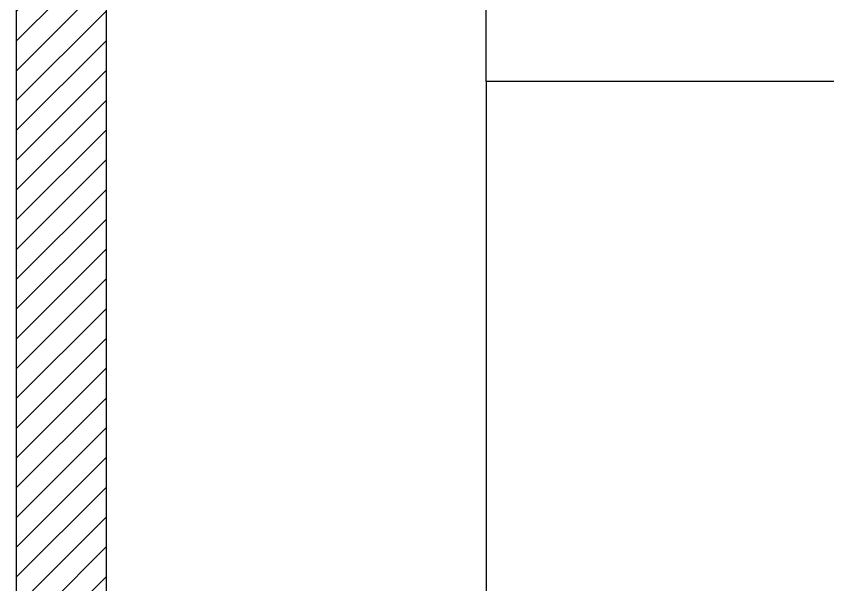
# Model space of a CAD drawing. Header units: inches. Extents: x 474 to 5633, y -332 to 1348.
# Drawn here: x 474.1 to 546.4, y 773.1 to 823.7 of the extents above; entities that cross this region are included whole.
import ezdxf

# ---------------------------------------------------------------- set-up
doc = ezdxf.new("R2010")
doc.units = ezdxf.units.IN
doc.header["$LTSCALE"] = 20
doc.header["$MEASUREMENT"] = 0
doc.layers.add('Cars', color=160, linetype='Continuous')
doc.layers.add('Hatches', color=3, linetype='Continuous', plot=False)

# ---------------------------------------------------------------- blocks, each defined once
blk = doc.blocks.new('car_facing_L')
at = {"layer": 'Cars'}
blk.add_lwpolyline([(240, 0), (240, 108), (0, 108), (0, 0)], close=True, dxfattribs=at)
blk = doc.blocks.new('car_facing_R')
at = {"layer": 'Cars', "rotation": 180}
blk.add_blockref('car_facing_L', (0, 108), dxfattribs=at)

msp = doc.modelspace()

# ---------------------------------------------------------------- hatches: boundary and pattern name
at = {"layer": 'Hatches'}
h = msp.add_hatch(dxfattribs=at)
h.set_pattern_fill('ANSI31', color=256, scale=15, style=0)
h.paths.add_polyline_path([(1374.124, 1318.723), (1330.124, 1318.723), (518.124, 1318.723), (474.124, 1318.723), (474.124, 1148.723), (506.124, 1148.723), (668.124, 1148.723), (668.124, 1266.743), (662.124, 1266.743), (662.124, 1154.723), (482.124, 1154.723), (482.124, 1310.723), (650.124, 1310.723), (662.124, 1310.723), (662.124, 1308.743), (668.124, 1308.743), (668.124, 1310.723), (692.124, 1310.723), (698.124, 1310.723), (776.124, 1310.723), (782.124, 1310.723), (898.124, 1310.723), (904.124, 1310.723), (908.124, 1310.723), (908.124, 1262.723), (914.124, 1262.723), (914.124, 1310.723), (1000.124, 1310.723), (1006.124, 1310.723), (1010.124, 1310.723), (1010.124, 1166.723), (1016.124, 1166.723), (1016.124, 1182.723), (1016.124, 1188.723), (1016.124, 1310.723), (1066.124, 1310.723), (1072.124, 1310.723), (1156.124, 1310.723), (1366.124, 1310.723), (1366.124, 1148.723), (1374.124, 1148.723)])
h.paths.add_polyline_path([(1374.124, 1082.723), (1366.124, 1082.723), (1348.124, 1082.723), (1348.124, 1118.723), (1342.124, 1118.723), (1342.124, 1082.723), (1342.124, 1076.723), (1366.124, 1076.723), (1366.124, 920.723), (1342.124, 920.723), (1342.124, 912.723), (1342.124, 858.723), (1348.124, 858.723), (1348.124, 912.723), (1366.124, 912.723), (1374.124, 912.723)])
h.paths.add_polyline_path([(506.124, 920.723), (482.124, 920.723), (482.124, 1076.723), (506.124, 1076.723), (506.124, 1082.723), (506.124, 1118.723), (500.124, 1118.723), (500.124, 1082.723), (482.124, 1082.723), (474.124, 1082.723), (474.124, 912.723), (500.124, 912.723), (500.124, 858.723), (506.124, 858.723)])
h.paths.add_polyline_path([(482.124, 828.723), (474.124, 828.723), (474.124, 658.723), (698.124, 658.723), (698.124, 666.723), (482.124, 666.723)])
h.paths.add_polyline_path([(856.124, 666.723), (770.124, 666.723), (770.124, 690.723), (764.124, 690.723), (728.124, 690.723), (728.124, 684.723), (764.124, 684.723), (764.124, 658.723), (856.124, 658.723)])
h.paths.add_polyline_path([(1084.124, 684.723), (1120.124, 684.723), (1120.124, 690.723), (1084.124, 690.723), (1084.124, 780.723), (1078.124, 780.723), (1078.124, 690.723), (1078.124, 666.723), (1000.124, 666.723), (1000.124, 658.723), (1084.124, 658.723)])
h.paths.add_polyline_path([(1374.124, 828.723), (1342.124, 828.723), (1276.124, 828.723), (1078.124, 828.723), (1078.124, 822.723), (1084.124, 822.723), (1276.124, 822.723), (1276.124, 756.723), (1332.124, 756.723), (1332.124, 762.723), (1282.124, 762.723), (1282.124, 822.723), (1366.124, 822.723), (1366.124, 762.723), (1366.124, 756.723), (1366.124, 744.723), (1366.124, 666.723), (1300.124, 666.723), (1150.124, 666.723), (1150.124, 658.723), (1306.124, 658.723), (1374.124, 658.723), (1374.124, 738.723)])

# ---------------------------------------------------------------- linework, layer by layer
for p, q in [((474.124, 858.723), (474.124, 658.723)), ((482.124, 828.723), (482.124, 666.723))]:
    msp.add_line(p, q)

# ---------------------------------------------------------------- block references
at = {"layer": 'Cars', "xscale": -1}
msp.add_blockref('car_facing_R', (515.954, 817.91), dxfattribs=at)
at = {"layer": 'Cars', "rotation": 180}
msp.add_blockref('car_facing_R', (515.954, 817.91), dxfattribs=at)

doc.saveas('drawing.dxf')
